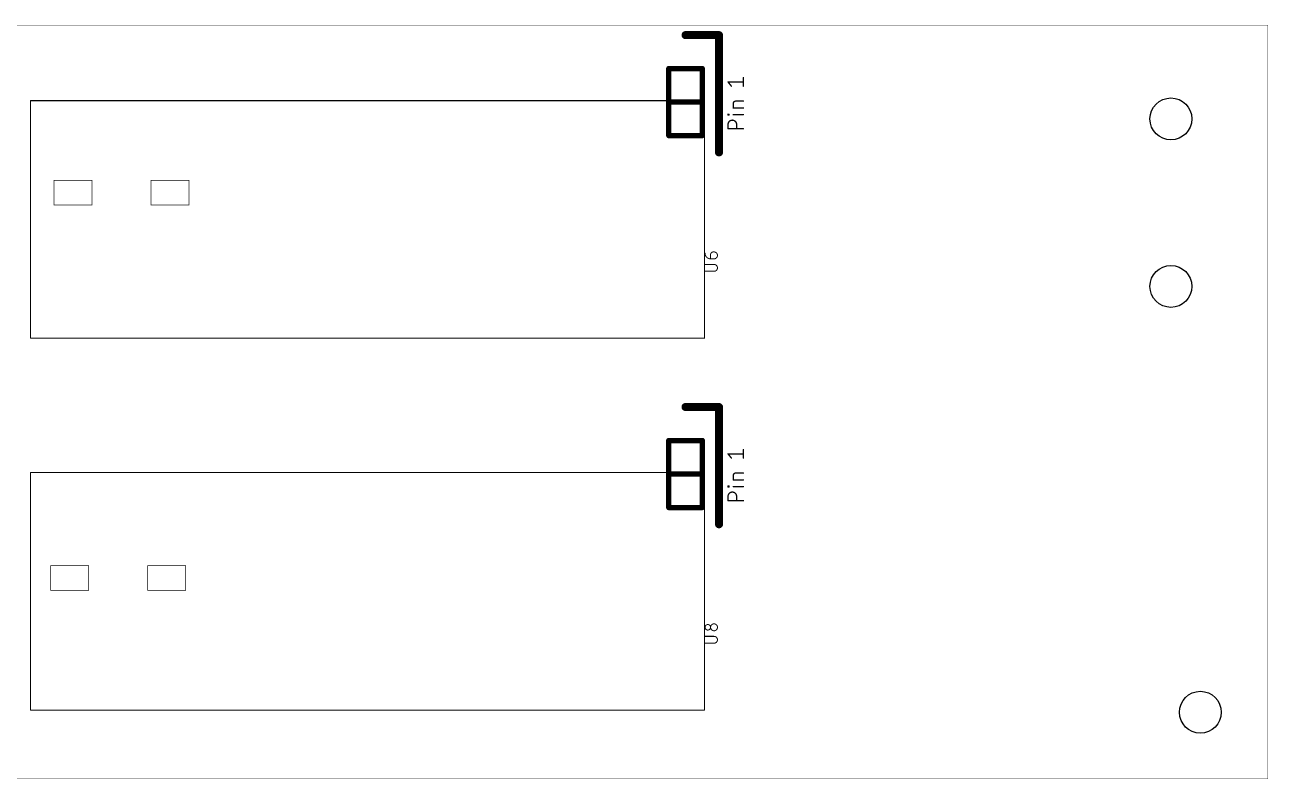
# Model space of a CAD drawing. Extents: x 0 to 11.6, y 0 to 2.3.
# Drawn here: x 7.926 to 11.64, y 0 to 2.25 of the extents above; entities that cross this region are included whole.
import ezdxf

# ---------------------------------------------------------------- set-up
doc = ezdxf.new("R2010")
doc.units = 0
doc.layers.add('20', color=31, linetype='CONTINUOUS')
doc.layers.add('21', color=253, linetype='CONTINUOUS')

msp = doc.modelspace()

# ---------------------------------------------------------------- linework, layer by layer
at = {"layer": '20', "const_width": 0.000984}
for points in [[(11.64, 2.25), (0, 2.25)], [(11.64, 0), (11.64, 2.25)], [(0, 0), (11.64, 0)]]:
    msp.add_lwpolyline(points, dxfattribs=at)
at = {"layer": '20', "const_width": 0.000492}
for points in [[(11.640246, 2.25, 1), (11.639754, 2.25)], [(11.64, 2.249754, 1), (11.64, 2.250246)], [(11.639754, 0, 1), (11.640246, 0)], [(11.64, -0.000246, 1), (11.64, 0.000246)]]:
    msp.add_lwpolyline(points, format="xyb", dxfattribs=at)
at = {"layer": '20'}
for centre in [(11.35, 1.97), (11.35, 1.47), (11.438, 0.199)]:
    msp.add_circle(centre, 0.0625, dxfattribs=at)
at = {"layer": '21'}
for points, const_width in [([(10, 2.22), (9.9, 2.22)], 0.024), ([(10, 2.22), (10, 1.87)], 0.024), ([(9.85, 2.12), (9.95, 2.12)], 0.016), ([(9.85, 2.02), (9.85, 2.12)], 0.016), ([(9.95, 2.12), (9.95, 2.02)], 0.016), ([(10.037222, 2.067445), (10.027, 2.080222)], 0.004), ([(10.027, 2.080222), (10.073, 2.080222)], 0.004), ([(10.073, 2.067445), (10.073, 2.093)], 0.004), ([(7.94311, 2.024331), (9.95689, 2.024331)], 0.003), ([(7.94311, 1.315669), (7.94311, 2.024331)], 0.003), ([(9.85, 1.92), (9.85, 2.02)], 0.016), ([(9.95, 2.02), (9.85, 2.02)], 0.016), ([(9.95, 2.02), (9.95, 1.92)], 0.016), ([(9.95689, 2.024331), (9.95689, 1.315669)], 0.003), ([(10.042333, 2.0025), (10.042333, 2.015278)], 0.004), ([(10.05, 2.022945), (10.073, 2.022945)], 0.004), ([(10.027, 1.981445), (10.027, 1.984)], 0.004), ([(10.027, 1.984), (10.029556, 1.984)], 0.004), ([(10.029556, 1.981445), (10.027, 1.981445)], 0.004), ([(10.029556, 1.984), (10.029556, 1.981445)], 0.004), ([(10.073, 2.0025), (10.042333, 2.0025)], 0.004), ([(10.073, 1.982722), (10.042333, 1.982722)], 0.004), ([(10.027, 1.940611), (10.027, 1.953389)], 0.004), ([(10.073, 1.940611), (10.027, 1.940611)], 0.004), ([(10.052556, 1.953389), (10.052556, 1.940611)], 0.004), ([(9.95, 1.92), (9.85, 1.92)], 0.016), ([(8.127, 1.787), (8.013, 1.787)], 0.002), ([(8.013, 1.787), (8.013, 1.713)], 0.002), ([(8.127, 1.713), (8.127, 1.787)], 0.002), ([(8.417, 1.787), (8.303, 1.787)], 0.002), ([(8.303, 1.787), (8.303, 1.713)], 0.002), ([(8.417, 1.713), (8.417, 1.787)], 0.002), ([(8.013, 1.713), (8.127, 1.713)], 0.002), ([(8.303, 1.713), (8.417, 1.713)], 0.002), ([(9.974834, 1.552275), (9.974834, 1.564609)], 0.003), ([(9.983056, 1.572831), (9.985112, 1.572831)], 0.003), ([(9.985112, 1.535631), (9.95839, 1.535631)], 0.003), ([(9.985112, 1.552275), (9.974834, 1.552275)], 0.003), ([(9.95839, 1.515075), (9.985112, 1.515075)], 0.003), ([(9.95689, 1.315669), (7.94311, 1.315669)], 0.003), ([(10, 1.11), (9.9, 1.11)], 0.024), ([(10, 1.11), (10, 0.76)], 0.024), ([(9.85, 1.01), (9.95, 1.01)], 0.016), ([(9.85, 0.91), (9.85, 1.01)], 0.016), ([(9.95, 1.01), (9.95, 0.91)], 0.016), ([(10.037222, 0.957445), (10.027, 0.970222)], 0.004), ([(10.027, 0.970222), (10.073, 0.970222)], 0.004), ([(10.073, 0.957445), (10.073, 0.983)], 0.004), ([(7.94311, 0.914331), (9.95689, 0.914331)], 0.003), ([(7.94311, 0.205669), (7.94311, 0.914331)], 0.003), ([(9.85, 0.81), (9.85, 0.91)], 0.016), ([(9.95, 0.91), (9.85, 0.91)], 0.016), ([(9.95, 0.91), (9.95, 0.81)], 0.016), ([(9.95689, 0.914331), (9.95689, 0.205669)], 0.003), ([(10.042333, 0.8925), (10.042333, 0.905278)], 0.004), ([(10.073, 0.8925), (10.042333, 0.8925)], 0.004), ([(10.05, 0.912945), (10.073, 0.912945)], 0.004), ([(10.027, 0.871445), (10.027, 0.874)], 0.004), ([(10.027, 0.874), (10.029556, 0.874)], 0.004), ([(10.029556, 0.871445), (10.027, 0.871445)], 0.004), ([(10.029556, 0.874), (10.029556, 0.871445)], 0.004), ([(10.073, 0.872722), (10.042333, 0.872722)], 0.004), ([(9.95, 0.81), (9.85, 0.81)], 0.016), ([(10.027, 0.830611), (10.027, 0.843389)], 0.004), ([(10.073, 0.830611), (10.027, 0.830611)], 0.004), ([(10.052556, 0.843389), (10.052556, 0.830611)], 0.004), ([(8.117, 0.637), (8.003, 0.637)], 0.002), ([(8.003, 0.637), (8.003, 0.563)], 0.002), ([(8.117, 0.563), (8.117, 0.637)], 0.002), ([(8.407, 0.637), (8.293, 0.637)], 0.002), ([(8.293, 0.637), (8.293, 0.563)], 0.002), ([(8.407, 0.563), (8.407, 0.637)], 0.002), ([(8.003, 0.563), (8.117, 0.563)], 0.002), ([(8.293, 0.563), (8.407, 0.563)], 0.002), ([(9.985112, 0.425631), (9.95839, 0.425631)], 0.003), ([(9.95839, 0.405075), (9.985112, 0.405075)], 0.003), ([(9.95689, 0.205669), (7.94311, 0.205669)], 0.003)]:
    msp.add_lwpolyline(points, dxfattribs=dict(at, const_width=const_width))
for points, const_width in [([(9.9, 2.226, 1), (9.9, 2.214)], 0.012), ([(10.006, 2.22, 1), (9.994, 2.22)], 0.012), ([(10, 2.214, 1), (10, 2.226)], 0.012), ([(9.85, 2.124, 1), (9.85, 2.116)], 0.008), ([(9.854, 2.12, 1), (9.846, 2.12)], 0.008), ([(9.954, 2.12, 1), (9.946, 2.12)], 0.008), ([(9.95, 2.116, 1), (9.95, 2.124)], 0.008), ([(10.027781, 2.080847, 1), (10.026219, 2.079597)], 0.002), ([(10.027, 2.081222, 1), (10.027, 2.079222)], 0.002), ([(10.074, 2.093, 1), (10.072, 2.093)], 0.002), ([(10.073, 2.079222, 1), (10.073, 2.081222)], 0.002), ([(10.036441, 2.06682, 1), (10.038003, 2.068069)], 0.002), ([(10.072, 2.067445, 1), (10.074, 2.067445)], 0.002), ([(7.94311, 2.025081, 1), (7.94311, 2.023581)], 0.0015), ([(7.94386, 2.024331, 1), (7.94236, 2.024331)], 0.0015), ([(9.854, 2.02, 1), (9.846, 2.02)], 0.008), ([(9.85, 2.024, 1), (9.85, 2.016)], 0.008), ([(9.846, 2.02, 1), (9.854, 2.02)], 0.008), ([(9.954, 2.02, 1), (9.946, 2.02)], 0.008), ([(9.946, 2.02, 1), (9.954, 2.02)], 0.008), ([(9.95, 2.016, 1), (9.95, 2.024)], 0.008), ([(9.95764, 2.024331, 1), (9.95614, 2.024331)], 0.0015), ([(9.95689, 2.023581, 1), (9.95689, 2.025081)], 0.0015), ([(10.05, 2.022945, 0.414209), (10.042333, 2.015278)], 0.004), ([(10.043333, 2.015278, 1), (10.041333, 2.015278)], 0.002), ([(10.041333, 2.015278, 1), (10.043333, 2.015278)], 0.002), ([(10.05, 2.023945, 1), (10.05, 2.021945)], 0.002), ([(10.05, 2.021945, 1), (10.05, 2.023945)], 0.002), ([(10.073, 2.021945, 1), (10.073, 2.023945)], 0.002), ([(10.028, 1.984, 1), (10.026, 1.984)], 0.002), ([(10.027, 1.985, 1), (10.027, 1.983)], 0.002), ([(10.027, 1.982445, 1), (10.027, 1.980445)], 0.002), ([(10.026, 1.981445, 1), (10.028, 1.981445)], 0.002), ([(10.030556, 1.984, 1), (10.028556, 1.984)], 0.002), ([(10.028556, 1.981445, 1), (10.030556, 1.981445)], 0.002), ([(10.029556, 1.983, 1), (10.029556, 1.985)], 0.002), ([(10.029556, 1.980445, 1), (10.029556, 1.982445)], 0.002), ([(10.042333, 2.0035, 1), (10.042333, 2.0015)], 0.002), ([(10.041333, 2.0025, 1), (10.043333, 2.0025)], 0.002), ([(10.042333, 1.983722, 1), (10.042333, 1.981722)], 0.002), ([(10.073, 2.0015, 1), (10.073, 2.0035)], 0.002), ([(10.073, 1.981722, 1), (10.073, 1.983722)], 0.002), ([(10.052556, 1.953389, 1), (10.027, 1.953389)], 0.004), ([(10.028, 1.953389, 1), (10.026, 1.953389)], 0.002), ([(10.026, 1.953389, 1), (10.028, 1.953389)], 0.002), ([(10.027, 1.941611, 1), (10.027, 1.939611)], 0.002), ([(10.026, 1.940611, 1), (10.028, 1.940611)], 0.002), ([(10.053556, 1.953389, 1), (10.051556, 1.953389)], 0.002), ([(10.051556, 1.953389, 1), (10.053556, 1.953389)], 0.002), ([(10.051556, 1.940611, 1), (10.053556, 1.940611)], 0.002), ([(10.073, 1.939611, 1), (10.073, 1.941611)], 0.002), ([(9.85, 1.924, 1), (9.85, 1.916)], 0.008), ([(9.846, 1.92, 1), (9.854, 1.92)], 0.008), ([(9.946, 1.92, 1), (9.954, 1.92)], 0.008), ([(9.95, 1.916, 1), (9.95, 1.924)], 0.008), ([(9.994, 1.87, 1), (10.006, 1.87)], 0.012), ([(8.013, 1.7875, 1), (8.013, 1.7865)], 0.001), ([(8.0135, 1.787, 1), (8.0125, 1.787)], 0.001), ([(8.1275, 1.787, 1), (8.1265, 1.787)], 0.001), ([(8.127, 1.7865, 1), (8.127, 1.7875)], 0.001), ([(8.303, 1.7875, 1), (8.303, 1.7865)], 0.001), ([(8.3035, 1.787, 1), (8.3025, 1.787)], 0.001), ([(8.4175, 1.787, 1), (8.4165, 1.787)], 0.001), ([(8.417, 1.7865, 1), (8.417, 1.7875)], 0.001), ([(8.013, 1.7135, 1), (8.013, 1.7125)], 0.001), ([(8.0125, 1.713, 1), (8.0135, 1.713)], 0.001), ([(8.1265, 1.713, 1), (8.1275, 1.713)], 0.001), ([(8.127, 1.7125, 1), (8.127, 1.7135)], 0.001), ([(8.303, 1.7135, 1), (8.303, 1.7125)], 0.001), ([(8.3025, 1.713, 1), (8.3035, 1.713)], 0.001), ([(8.4165, 1.713, 1), (8.4175, 1.713)], 0.001), ([(8.417, 1.7125, 1), (8.417, 1.7135)], 0.001), ([(9.95839, 1.56872, 0.414209), (9.974834, 1.552275)], 0.003), ([(9.95914, 1.56872, 1), (9.95764, 1.56872)], 0.0015), ([(9.983056, 1.572831, 0.414214), (9.974834, 1.564609)], 0.003), ([(9.975584, 1.564609, 1), (9.974084, 1.564609)], 0.0015), ([(9.974084, 1.564609, 1), (9.975584, 1.564609)], 0.0015), ([(9.983056, 1.573581, 1), (9.983056, 1.572081)], 0.0015), ([(9.983056, 1.572081, 1), (9.983056, 1.573581)], 0.0015), ([(9.985112, 1.552275, 1), (9.985112, 1.572831)], 0.003), ([(9.985112, 1.573581, 1), (9.985112, 1.572081)], 0.0015), ([(9.985112, 1.572081, 1), (9.985112, 1.573581)], 0.0015), ([(9.95839, 1.536381, 1), (9.95839, 1.534881)], 0.0015), ([(9.974834, 1.553025, 1), (9.974834, 1.551525)], 0.0015), ([(9.974084, 1.552275, 1), (9.975584, 1.552275)], 0.0015), ([(9.974834, 1.551525, 1), (9.974834, 1.553025)], 0.0015), ([(9.985112, 1.553025, 1), (9.985112, 1.551525)], 0.0015), ([(9.985112, 1.515075, 1), (9.985112, 1.535631)], 0.003), ([(9.985112, 1.536381, 1), (9.985112, 1.534881)], 0.0015), ([(9.985112, 1.551525, 1), (9.985112, 1.553025)], 0.0015), ([(9.985112, 1.534881, 1), (9.985112, 1.536381)], 0.0015), ([(9.95839, 1.515825, 1), (9.95839, 1.514325)], 0.0015), ([(9.985112, 1.515825, 1), (9.985112, 1.514325)], 0.0015), ([(9.985112, 1.514325, 1), (9.985112, 1.515825)], 0.0015), ([(7.94311, 1.316419, 1), (7.94311, 1.314919)], 0.0015), ([(7.94236, 1.315669, 1), (7.94386, 1.315669)], 0.0015), ([(9.95614, 1.315669, 1), (9.95764, 1.315669)], 0.0015), ([(9.95689, 1.314919, 1), (9.95689, 1.316419)], 0.0015), ([(9.9, 1.116, 1), (9.9, 1.104)], 0.012), ([(10.006, 1.11, 1), (9.994, 1.11)], 0.012), ([(10, 1.104, 1), (10, 1.116)], 0.012), ([(9.85, 1.014, 1), (9.85, 1.006)], 0.008), ([(9.854, 1.01, 1), (9.846, 1.01)], 0.008), ([(9.954, 1.01, 1), (9.946, 1.01)], 0.008), ([(9.95, 1.006, 1), (9.95, 1.014)], 0.008), ([(10.027781, 0.970847, 1), (10.026219, 0.969597)], 0.002), ([(10.027, 0.971222, 1), (10.027, 0.969222)], 0.002), ([(10.074, 0.983, 1), (10.072, 0.983)], 0.002), ([(10.073, 0.969222, 1), (10.073, 0.971222)], 0.002), ([(10.036441, 0.95682, 1), (10.038003, 0.958069)], 0.002), ([(10.072, 0.957445, 1), (10.074, 0.957445)], 0.002), ([(7.94311, 0.915081, 1), (7.94311, 0.913581)], 0.0015), ([(7.94386, 0.914331, 1), (7.94236, 0.914331)], 0.0015), ([(9.854, 0.91, 1), (9.846, 0.91)], 0.008), ([(9.85, 0.914, 1), (9.85, 0.906)], 0.008), ([(9.846, 0.91, 1), (9.854, 0.91)], 0.008), ([(9.954, 0.91, 1), (9.946, 0.91)], 0.008), ([(9.946, 0.91, 1), (9.954, 0.91)], 0.008), ([(9.95, 0.906, 1), (9.95, 0.914)], 0.008), ([(9.95764, 0.914331, 1), (9.95614, 0.914331)], 0.0015), ([(9.95689, 0.913581, 1), (9.95689, 0.915081)], 0.0015), ([(10.05, 0.912945, 0.414209), (10.042333, 0.905278)], 0.004), ([(10.043333, 0.905278, 1), (10.041333, 0.905278)], 0.002), ([(10.041333, 0.905278, 1), (10.043333, 0.905278)], 0.002), ([(10.042333, 0.8935, 1), (10.042333, 0.8915)], 0.002), ([(10.041333, 0.8925, 1), (10.043333, 0.8925)], 0.002), ([(10.05, 0.913945, 1), (10.05, 0.911945)], 0.002), ([(10.05, 0.911945, 1), (10.05, 0.913945)], 0.002), ([(10.073, 0.911945, 1), (10.073, 0.913945)], 0.002), ([(10.073, 0.8915, 1), (10.073, 0.8935)], 0.002), ([(10.028, 0.874, 1), (10.026, 0.874)], 0.002), ([(10.027, 0.875, 1), (10.027, 0.873)], 0.002), ([(10.027, 0.872445, 1), (10.027, 0.870445)], 0.002), ([(10.026, 0.871445, 1), (10.028, 0.871445)], 0.002), ([(10.052556, 0.843389, 1), (10.027, 0.843389)], 0.004), ([(10.030556, 0.874, 1), (10.028556, 0.874)], 0.002), ([(10.028556, 0.871445, 1), (10.030556, 0.871445)], 0.002), ([(10.029556, 0.873, 1), (10.029556, 0.875)], 0.002), ([(10.029556, 0.870445, 1), (10.029556, 0.872445)], 0.002), ([(10.042333, 0.873722, 1), (10.042333, 0.871722)], 0.002), ([(10.073, 0.871722, 1), (10.073, 0.873722)], 0.002), ([(9.85, 0.814, 1), (9.85, 0.806)], 0.008), ([(9.95, 0.806, 1), (9.95, 0.814)], 0.008), ([(10.028, 0.843389, 1), (10.026, 0.843389)], 0.002), ([(10.026, 0.843389, 1), (10.028, 0.843389)], 0.002), ([(10.027, 0.831611, 1), (10.027, 0.829611)], 0.002), ([(10.026, 0.830611, 1), (10.028, 0.830611)], 0.002), ([(10.053556, 0.843389, 1), (10.051556, 0.843389)], 0.002), ([(10.051556, 0.843389, 1), (10.053556, 0.843389)], 0.002), ([(10.051556, 0.830611, 1), (10.053556, 0.830611)], 0.002), ([(10.073, 0.829611, 1), (10.073, 0.831611)], 0.002), ([(9.846, 0.81, 1), (9.854, 0.81)], 0.008), ([(9.946, 0.81, 1), (9.954, 0.81)], 0.008), ([(9.994, 0.76, 1), (10.006, 0.76)], 0.012), ([(8.003, 0.6375, 1), (8.003, 0.6365)], 0.001), ([(8.0035, 0.637, 1), (8.0025, 0.637)], 0.001), ([(8.1175, 0.637, 1), (8.1165, 0.637)], 0.001), ([(8.117, 0.6365, 1), (8.117, 0.6375)], 0.001), ([(8.293, 0.6375, 1), (8.293, 0.6365)], 0.001), ([(8.2935, 0.637, 1), (8.2925, 0.637)], 0.001), ([(8.4075, 0.637, 1), (8.4065, 0.637)], 0.001), ([(8.407, 0.6365, 1), (8.407, 0.6375)], 0.001), ([(8.003, 0.5635, 1), (8.003, 0.5625)], 0.001), ([(8.0025, 0.563, 1), (8.0035, 0.563)], 0.001), ([(8.1165, 0.563, 1), (8.1175, 0.563)], 0.001), ([(8.117, 0.5625, 1), (8.117, 0.5635)], 0.001), ([(8.293, 0.5635, 1), (8.293, 0.5625)], 0.001), ([(8.2925, 0.563, 1), (8.2935, 0.563)], 0.001), ([(8.4065, 0.563, 1), (8.4075, 0.563)], 0.001), ([(8.407, 0.5625, 1), (8.407, 0.5635)], 0.001), ([(9.966612, 0.460775, 1), (9.966612, 0.444331)], 0.003), ([(9.966612, 0.444331, 1), (9.966612, 0.460775)], 0.003), ([(9.966612, 0.461525, 1), (9.966612, 0.460025)], 0.0015), ([(9.966612, 0.445081, 1), (9.966612, 0.443581)], 0.0015), ([(9.966612, 0.460025, 1), (9.966612, 0.461525)], 0.0015), ([(9.966612, 0.443581, 1), (9.966612, 0.445081)], 0.0015), ([(9.985112, 0.462831, 1), (9.985112, 0.442275)], 0.003), ([(9.985112, 0.442275, 1), (9.985112, 0.462831)], 0.003), ([(9.985112, 0.463581, 1), (9.985112, 0.462081)], 0.0015), ([(9.985112, 0.462081, 1), (9.985112, 0.463581)], 0.0015), ([(9.95839, 0.426381, 1), (9.95839, 0.424881)], 0.0015), ([(9.985112, 0.443025, 1), (9.985112, 0.441525)], 0.0015), ([(9.985112, 0.405075, 1), (9.985112, 0.425631)], 0.003), ([(9.985112, 0.426381, 1), (9.985112, 0.424881)], 0.0015), ([(9.985112, 0.441525, 1), (9.985112, 0.443025)], 0.0015), ([(9.985112, 0.424881, 1), (9.985112, 0.426381)], 0.0015), ([(9.95839, 0.405825, 1), (9.95839, 0.404325)], 0.0015), ([(9.985112, 0.405825, 1), (9.985112, 0.404325)], 0.0015), ([(9.985112, 0.404325, 1), (9.985112, 0.405825)], 0.0015), ([(7.94311, 0.206419, 1), (7.94311, 0.204919)], 0.0015), ([(7.94236, 0.205669, 1), (7.94386, 0.205669)], 0.0015), ([(9.95614, 0.205669, 1), (9.95764, 0.205669)], 0.0015), ([(9.95689, 0.204919, 1), (9.95689, 0.206419)], 0.0015)]:
    msp.add_lwpolyline(points, format="xyb", dxfattribs=dict(at, const_width=const_width))

doc.saveas('drawing.dxf')
